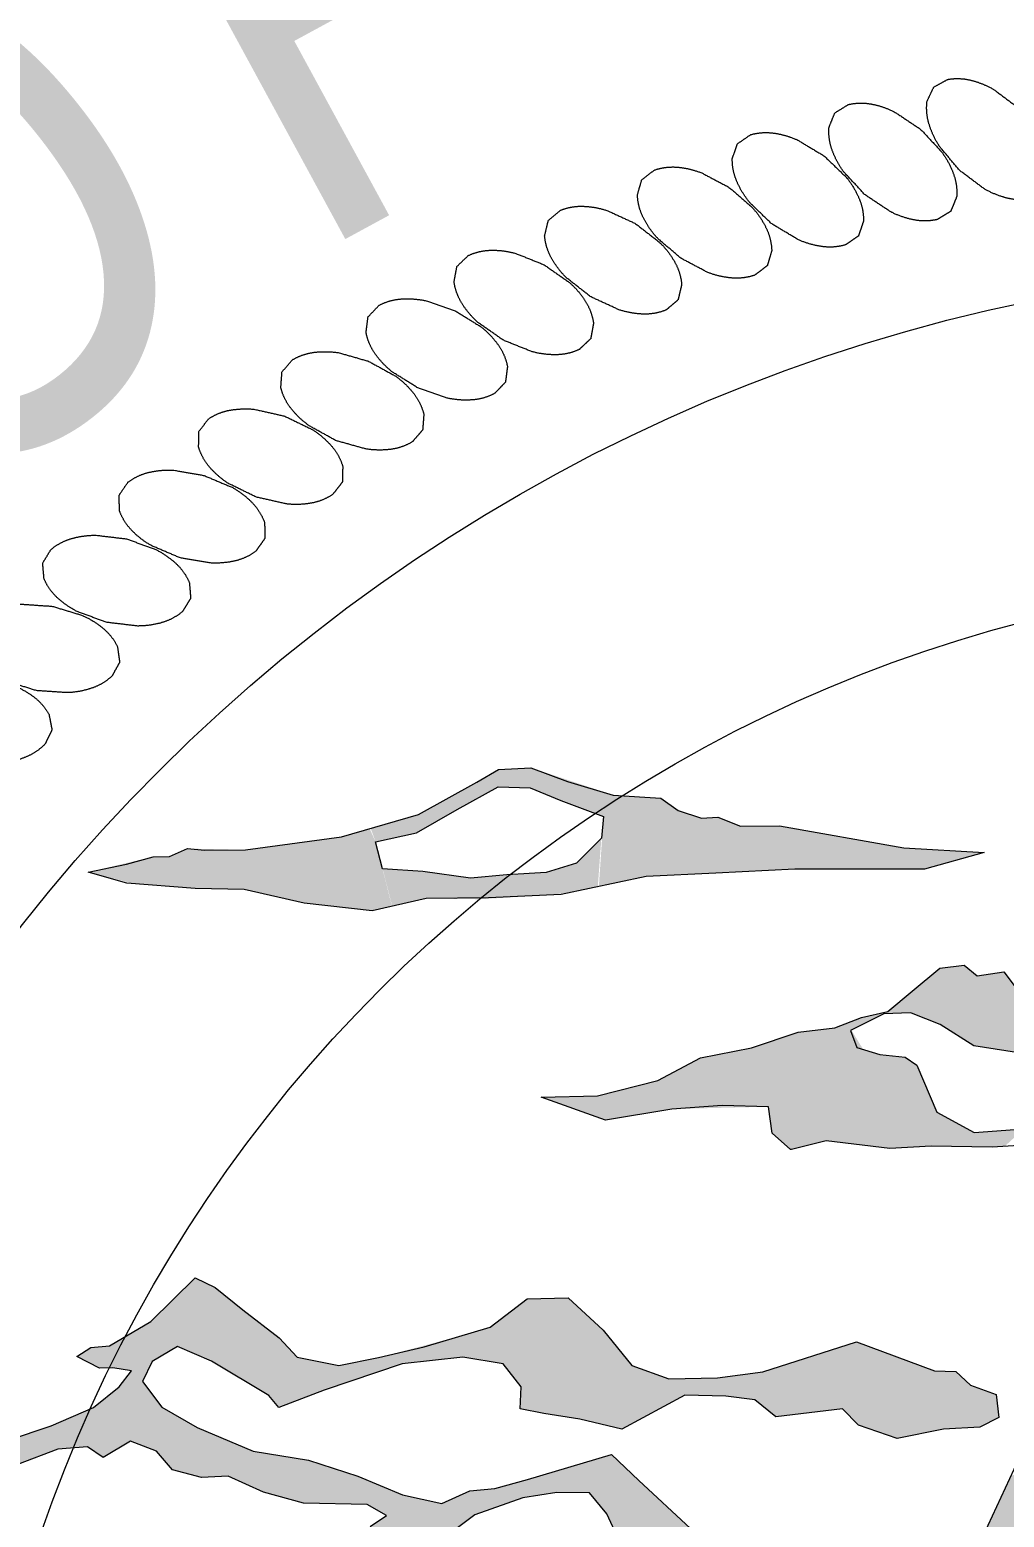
# Model space of a CAD drawing. Header units: feet. Extents: x 715168 to 716636, y 927703 to 928239.
# Drawn here: x 715793.37 to 715798.26, y 927842.78 to 927850.25 of the extents above; entities that cross this region are included whole.
import ezdxf
from ezdxf.enums import TextEntityAlignment as Align

# ---------------------------------------------------------------- set-up
doc = ezdxf.new("R2010")
doc.units = ezdxf.units.FT
doc.header["$MEASUREMENT"] = 0
doc.layers.add('62', color=7, linetype='Continuous', lineweight=0)
doc.styles.add('Style-LOW_RES_FILLED', font='LOW_RES_FILLED.shx')

msp = doc.modelspace()

# ---------------------------------------------------------------- linework, layer by layer
at = {"layer": '62', "color": 7, "linetype": 'Continuous', "lineweight": 0, "flags": 128}
for points in [[(715793.6588, 927846.0234), (715793.8512, 927846.0625), (715793.9845, 927846.1004), (715794.0662, 927846.1025), (715794.1568, 927846.1416), (715794.2427, 927846.1337), (715794.4488, 927846.135), (715794.9294, 927846.2011), (715795.3162, 927846.3123), (715795.6086, 927846.4743), (715795.7177, 927846.5388), (715795.881, 927846.5477), (715796.0651, 927846.4788), (715796.2936, 927846.4102), (715796.5335, 927846.3948), (715796.6193, 927846.3323), (715796.7368, 927846.2941), (715796.8196, 927846.2998), (715796.9324, 927846.2544), (715797.1283, 927846.2565), (715797.752, 927846.145), (715798.1548, 927846.1224), (715797.8566, 927846.0384), (715797.2052, 927846.0375), (715796.8092, 927846.0185), (715796.4585, 927846.0008), (715796.0325, 927845.9113), (715795.6684, 927845.8943), (715795.355, 927845.8914), (715795.0834, 927845.8293), (715794.7427, 927845.8667), (715794.441, 927845.9363), (715794.1965, 927845.9418), (715793.8525, 927845.9684)], [(715795.1014, 927846.1758), (715795.3071, 927846.2203), (715795.5103, 927846.3377), (715795.7172, 927846.4519), (715795.8771, 927846.446), (715796.0313, 927846.3827), (715796.2453, 927846.3024), (715796.2345, 927846.1941), (715796.1095, 927846.0684), (715795.9567, 927846.0214), (715795.7602, 927846.009), (715795.5782, 927845.9935), (715795.3378, 927846.0264), (715795.1367, 927846.0401)]]:
    msp.add_lwpolyline(points, close=True, dxfattribs=at)
for points in [[(715798.5429, 927844.6635), (715798.195, 927844.6415), (715797.8898, 927844.648), (715797.6817, 927844.6356), (715797.3621, 927844.6739), (715797.1882, 927844.631), (715797.1831, 927844.631), (715797.0918, 927844.7118), (715797.0739, 927844.8455), (715796.8408, 927844.8508), (715796.5881, 927844.8338), (715796.2558, 927844.7784), (715795.9329, 927844.8937), (715796.2145, 927844.9005), (715796.5176, 927844.977), (715796.7321, 927845.0915), (715796.9887, 927845.1411), (715797.2226, 927845.2197), (715797.4068, 927845.2415), (715797.5396, 927845.293), (715797.6729, 927845.3235), (715797.794, 927845.4255), (715797.9328, 927845.5417), (715798.0552, 927845.5569), (715798.121, 927845.5029), (715798.2547, 927845.5221), (715798.3213, 927845.4334)], [(715798.3176, 927845.1169), (715798.1034, 927845.1515), (715797.9348, 927845.2577), (715797.7908, 927845.3151), (715797.7857, 927845.3175), (715797.6522, 927845.3118), (715797.4852, 927845.2284), (715797.5159, 927845.1435), (715797.6321, 927845.1077), (715797.7586, 927845.0949), (715797.8182, 927845.0541), (715797.9182, 927844.8172), (715798.1052, 927844.7151), (715798.3542, 927844.7347)], [(715793.2586, 927843.1703), (715793.4738, 927843.2437), (715793.6863, 927843.3345), (715793.815, 927843.4389), (715793.8765, 927843.5188), (715793.7829, 927843.5339), (715793.7163, 927843.5323), (715793.6017, 927843.5914), (715793.6725, 927843.6368), (715793.7667, 927843.6439), (715793.9736, 927843.7667), (715794.1952, 927843.9866), (715794.2955, 927843.9377), (715794.4345, 927843.8261), (715794.6179, 927843.6855), (715794.7082, 927843.5884), (715794.9165, 927843.546), (715795.1163, 927843.5855), (715795.3445, 927843.6396), (715795.6769, 927843.738), (715795.8617, 927843.8812), (715796.0675, 927843.8862), (715796.2427, 927843.7241), (715796.3872, 927843.5467), (715796.5735, 927843.4782), (715796.8167, 927843.4838), (715797.0441, 927843.5143), (715797.5142, 927843.6642), (715797.9069, 927843.5188), (715798.0139, 927843.5153), (715798.0873, 927843.4471), (715798.2151, 927843.3998), (715798.2288, 927843.2845), (715798.1335, 927843.2366), (715797.9509, 927843.2269), (715797.7191, 927843.1795), (715797.5242, 927843.2465), (715797.4451, 927843.3278), (715797.1103, 927843.2874), (715797.0041, 927843.3732), (715796.8595, 927843.3918), (715796.6526, 927843.3968), (715796.3378, 927843.2269), (715796.1259, 927843.2772), (715795.945, 927843.3053), (715795.8267, 927843.3286), (715795.8319, 927843.4393), (715795.7411, 927843.5548), (715795.539, 927843.5871), (715795.2351, 927843.5539), (715794.8436, 927843.4227), (715794.615, 927843.3345), (715794.5654, 927843.3953), (715794.2772, 927843.568), (715794.1069, 927843.6409), (715793.9807, 927843.5659), (715793.9323, 927843.4656), (715794.0286, 927843.3366), (715794.2056, 927843.2342), (715794.4863, 927843.1154), (715794.764, 927843.0699), (715795.0114, 927842.9904), (715795.2371, 927842.8968), (715795.4342, 927842.8531), (715795.5741, 927842.916), (715795.7002, 927842.9276), (715795.8638, 927842.9738), (715796.2848, 927843.0991), (715796.4224, 927842.9685), (715796.6821, 927842.7282)], [(715795.0747, 927842.7378), (715795.1563, 927842.7931), (715795.0584, 927842.8476), (715794.7394, 927842.8548), (715794.5395, 927842.9097), (715794.3617, 927842.9909), (715794.228, 927842.9831), (715794.0818, 927843.0212), (715794.0015, 927843.1162), (715793.8712, 927843.1667), (715793.7341, 927843.0838), (715793.6551, 927843.1375), (715793.5064, 927843.1254), (715793.3035, 927843.0487)], [(715798.1538, 927842.6965), (715798.3496, 927843.1187)], [(715796.3214, 927842.6712), (715796.2624, 927842.8011), (715796.1742, 927842.9068), (715796.0104, 927842.9076), (715795.8401, 927842.8814), (715795.6002, 927842.7965), (715795.4067, 927842.6516)]]:
    msp.add_lwpolyline(points, dxfattribs=at)
at = {"layer": '62', "color": 7, "linetype": 'Continuous', "lineweight": 0}
for major_axis in [(8.6411, 0), (7.0795, 0)]:
    msp.add_ellipse((715800.1279, 927840.4269), major_axis=major_axis, ratio=0.999837, dxfattribs=at)
for points, weights, knots in [([(715798.4575, 927849.4415), (715798.4743, 927849.477), (715798.4912, 927849.5125), (715798.4984, 927849.572), (715798.4808, 927849.629), (715798.4622, 927849.6893), (715798.4274, 927849.742), (715798.3776, 927849.8009), (715798.3278, 927849.8603), (715798.2662, 927849.9065), (715798.2047, 927849.9527), (715798.1499, 927849.9846), (715798.0887, 927849.9999), (715798.0308, 927850.0143), (715797.9721, 927850.0036), (715797.9375, 927849.9845), (715797.9028, 927849.9656), (715797.8859, 927849.93), (715797.869, 927849.8943), (715797.8617, 927849.8356), (715797.8793, 927849.7786), (715797.8979, 927849.7183), (715797.9327, 927849.6656), (715797.9823, 927849.6062), (715798.0319, 927849.5471), (715798.0937, 927849.5009), (715798.1555, 927849.4546), (715798.2102, 927849.4229), (715798.2715, 927849.4077), (715798.3294, 927849.3933), (715798.3881, 927849.404), (715798.4229, 927849.4227), (715798.4575, 927849.4415)], [1, 1, 1, 0.977628081742, 1, 0.989922467594, 1, 1, 1, 1, 1, 0.989922467594, 1, 0.977628081742, 1, 1, 1, 1, 1, 0.977628081742, 1, 0.989922467594, 1, 1, 1, 1, 1, 0.989922467594, 1, 0.977628081742, 1, 1, 1], [0, 0, 0, 0.076923, 0.076923, 0.153846, 0.153846, 0.230769, 0.230769, 0.269231, 0.269231, 0.307692, 0.307692, 0.384615, 0.384615, 0.461538, 0.461538, 0.5, 0.5, 0.538462, 0.538462, 0.615385, 0.615385, 0.692308, 0.692308, 0.730769, 0.730769, 0.769231, 0.769231, 0.846154, 0.846154, 0.923077, 0.923077, 1, 1, 1]), ([(715797.9877, 927849.3414), (715798.0026, 927849.3779), (715798.0176, 927849.4143), (715798.0219, 927849.4742), (715798.0014, 927849.5302), (715797.9796, 927849.5894), (715797.9422, 927849.6402), (715797.8894, 927849.6967), (715797.8366, 927849.7534), (715797.7726, 927849.7962), (715797.7087, 927849.839), (715797.6524, 927849.868), (715797.5904, 927849.88), (715797.5318, 927849.8914), (715797.4738, 927849.8776), (715797.44, 927849.8566), (715797.4063, 927849.836), (715797.3916, 927849.7997), (715797.3769, 927849.7633), (715797.3723, 927849.7041), (715797.3929, 927849.6481), (715797.4146, 927849.5888), (715797.4521, 927849.5381), (715797.5049, 927849.4813), (715797.5576, 927849.4247), (715797.6217, 927849.382), (715797.6858, 927849.3393), (715797.7419, 927849.3103), (715797.8039, 927849.2983), (715797.8625, 927849.2869), (715797.9205, 927849.3006), (715797.9541, 927849.321), (715797.9877, 927849.3414)], [1, 1, 1, 0.977628081742, 1, 0.989922467594, 1, 1, 1, 1, 1, 0.989922467594, 1, 0.977628081742, 1, 1, 1, 1, 1, 0.977628081742, 1, 0.989922467594, 1, 1, 1, 1, 1, 0.989922467594, 1, 0.977628081742, 1, 1, 1], [0, 0, 0, 0.076923, 0.076923, 0.153846, 0.153846, 0.230769, 0.230769, 0.269231, 0.269231, 0.307692, 0.307692, 0.384615, 0.384615, 0.461538, 0.461538, 0.5, 0.5, 0.538462, 0.538462, 0.615385, 0.615385, 0.692308, 0.692308, 0.730769, 0.730769, 0.769231, 0.769231, 0.846154, 0.846154, 0.923077, 0.923077, 1, 1, 1]), ([(715797.5242, 927849.2173), (715797.5242, 927849.2173), (715797.537, 927849.2546), (715797.5499, 927849.2918), (715797.5513, 927849.3516), (715797.5278, 927849.4064), (715797.503, 927849.4645), (715797.4629, 927849.5132), (715797.4072, 927849.5667), (715797.3514, 927849.6204), (715797.2852, 927849.66), (715797.219, 927849.6995), (715797.1616, 927849.7256), (715797.099, 927849.7343), (715797.04, 927849.7426), (715796.9827, 927849.7258), (715796.9502, 927849.7033), (715796.9177, 927849.6809), (715796.9046, 927849.6438), (715796.8916, 927849.6067), (715796.8905, 927849.5472), (715796.914, 927849.4923), (715796.9388, 927849.4343), (715796.9789, 927849.3856), (715797.0342, 927849.3318), (715797.0898, 927849.2783), (715797.1562, 927849.2387), (715797.2226, 927849.199), (715797.2802, 927849.1732), (715797.3427, 927849.1645), (715797.4018, 927849.1562), (715797.4591, 927849.173), (715797.4917, 927849.195), (715797.5242, 927849.2173)], [1, 1, 1, 1, 0.977628081742, 1, 0.989922467594, 1, 1, 1, 1, 1, 0.989922467594, 1, 0.977628081742, 1, 1, 1, 1, 1, 0.977628081742, 1, 0.989922467594, 1, 1, 1, 1, 1, 0.989922467594, 1, 0.977628081742, 1, 1, 1], [0, 0, 0, 0, 0.076923, 0.076923, 0.153846, 0.153846, 0.230769, 0.230769, 0.269231, 0.269231, 0.307692, 0.307692, 0.384615, 0.384615, 0.461538, 0.461538, 0.5, 0.5, 0.538462, 0.538462, 0.615385, 0.615385, 0.692308, 0.692308, 0.730769, 0.730769, 0.769231, 0.769231, 0.846154, 0.846154, 0.923077, 0.923077, 1, 1, 1]), ([(715797.0674, 927849.0691), (715797.0674, 927849.0691), (715797.0784, 927849.1068), (715797.0894, 927849.1444), (715797.0876, 927849.2045), (715797.0613, 927849.2581), (715797.0335, 927849.3147), (715796.9909, 927849.3613), (715796.9327, 927849.4118), (715796.8743, 927849.4626), (715796.8059, 927849.4986), (715796.7375, 927849.5346), (715796.6789, 927849.5576), (715796.616, 927849.5631), (715796.5566, 927849.5682), (715796.5003, 927849.5485), (715796.4691, 927849.5245), (715796.4376, 927849.5005), (715796.4265, 927849.4626), (715796.4155, 927849.4247), (715796.4175, 927849.3653), (715796.4438, 927849.3117), (715796.4717, 927849.2551), (715796.5143, 927849.2085), (715796.5726, 927849.1577), (715796.631, 927849.1071), (715796.6992, 927849.0711), (715796.7675, 927849.035), (715796.8263, 927849.0122), (715796.8892, 927849.0068), (715796.9486, 927849.0016), (715797.0049, 927849.0213), (715797.0364, 927849.0452), (715797.0674, 927849.0691)], [1, 1, 1, 1, 0.977628081742, 1, 0.989922467594, 1, 1, 1, 1, 1, 0.989922467594, 1, 0.977628081742, 1, 1, 1, 1, 1, 0.977628081742, 1, 0.989922467594, 1, 1, 1, 1, 1, 0.989922467594, 1, 0.977628081742, 1, 1, 1], [0, 0, 0, 0, 0.076923, 0.076923, 0.153846, 0.153846, 0.230769, 0.230769, 0.269231, 0.269231, 0.307692, 0.307692, 0.384615, 0.384615, 0.461538, 0.461538, 0.5, 0.5, 0.538462, 0.538462, 0.615385, 0.615385, 0.692308, 0.692308, 0.730769, 0.730769, 0.769231, 0.769231, 0.846154, 0.846154, 0.923077, 0.923077, 1, 1, 1]), ([(715796.6193, 927848.8971), (715796.6284, 927848.9354), (715796.6375, 927848.9737), (715796.6323, 927849.0334), (715796.6033, 927849.0855), (715796.5725, 927849.1406), (715796.5275, 927849.1849), (715796.4667, 927849.2322), (715796.4057, 927849.2798), (715796.3356, 927849.3123), (715796.2656, 927849.3447), (715796.2057, 927849.3646), (715796.1426, 927849.3668), (715796.083, 927849.3688), (715796.0278, 927849.3462), (715795.9979, 927849.3204), (715795.9679, 927849.2948), (715795.9588, 927849.2565), (715795.9497, 927849.2182), (715795.9548, 927849.1589), (715795.9838, 927849.1068), (715796.0146, 927849.0517), (715796.0595, 927849.0074), (715796.1205, 927848.9597), (715796.1813, 927848.9122), (715796.2513, 927848.8799), (715796.3214, 927848.8476), (715796.3814, 927848.8277), (715796.4445, 927848.8255), (715796.5041, 927848.8235), (715796.5593, 927848.8461), (715796.5895, 927848.8715), (715796.6193, 927848.8971)], [1, 1, 1, 0.977628081742, 1, 0.989922467594, 1, 1, 1, 1, 1, 0.989922467594, 1, 0.977628081742, 1, 1, 1, 1, 1, 0.977628081742, 1, 0.989922467594, 1, 1, 1, 1, 1, 0.989922467594, 1, 0.977628081742, 1, 1, 1], [0, 0, 0, 0.076923, 0.076923, 0.153846, 0.153846, 0.230769, 0.230769, 0.269231, 0.269231, 0.307692, 0.307692, 0.384615, 0.384615, 0.461538, 0.461538, 0.5, 0.5, 0.538462, 0.538462, 0.615385, 0.615385, 0.692308, 0.692308, 0.730769, 0.730769, 0.769231, 0.769231, 0.846154, 0.846154, 0.923077, 0.923077, 1, 1, 1]), ([(715796.1808, 927848.7019), (715796.1808, 927848.7019), (715796.1879, 927848.7407), (715796.195, 927848.7794), (715796.1866, 927848.8387), (715796.1549, 927848.8892), (715796.1213, 927848.9426), (715796.074, 927848.9845), (715796.0106, 927849.0286), (715795.9471, 927849.0729), (715795.8757, 927849.1017), (715795.8043, 927849.1304), (715795.7432, 927849.1471), (715795.6801, 927849.146), (715795.6204, 927849.1449), (715795.5665, 927849.1194), (715795.538, 927849.092), (715795.5095, 927849.0649), (715795.5024, 927849.0263), (715795.4954, 927848.9876), (715795.5034, 927848.9285), (715795.5352, 927848.878), (715795.5687, 927848.8246), (715795.616, 927848.7827), (715795.6793, 927848.7384), (715795.7426, 927848.6941), (715795.8142, 927848.6655), (715795.8859, 927848.6369), (715795.9468, 927848.6201), (715796.0099, 927848.6213), (715796.0696, 927848.6224), (715796.1235, 927848.6479), (715796.1523, 927848.6748), (715796.1808, 927848.7019)], [1, 1, 1, 1, 0.977628081742, 1, 0.989922467594, 1, 1, 1, 1, 1, 0.989922467594, 1, 0.977628081742, 1, 1, 1, 1, 1, 0.977628081742, 1, 0.989922467594, 1, 1, 1, 1, 1, 0.989922467594, 1, 0.977628081742, 1, 1, 1], [0, 0, 0, 0, 0.076923, 0.076923, 0.153846, 0.153846, 0.230769, 0.230769, 0.269231, 0.269231, 0.307692, 0.307692, 0.384615, 0.384615, 0.461538, 0.461538, 0.5, 0.5, 0.538462, 0.538462, 0.615385, 0.615385, 0.692308, 0.692308, 0.730769, 0.730769, 0.769231, 0.769231, 0.846154, 0.846154, 0.923077, 0.923077, 1, 1, 1]), ([(715795.7531, 927848.4837), (715795.7531, 927848.4837), (715795.7581, 927848.5229), (715795.7631, 927848.562), (715795.7517, 927848.6209), (715795.7174, 927848.6697), (715795.681, 927848.7213), (715795.6317, 927848.7607), (715795.5661, 927848.8015), (715795.5003, 927848.8425), (715795.4274, 927848.8674), (715795.3545, 927848.8923), (715795.2928, 927848.9057), (715795.2298, 927848.9013), (715795.1703, 927848.8971), (715795.1178, 927848.8688), (715795.0907, 927848.8399), (715795.0634, 927848.8115), (715795.0584, 927848.7723), (715795.0535, 927848.7331), (715795.0647, 927848.6749), (715795.0991, 927848.6261), (715795.1354, 927848.5745), (715795.1848, 927848.5352), (715795.2502, 927848.4942), (715795.3158, 927848.4533), (715795.3889, 927848.4284), (715795.462, 927848.4034), (715795.5237, 927848.3901), (715795.5866, 927848.3946), (715795.6462, 927848.3988), (715795.6987, 927848.4271), (715795.7261, 927848.4555), (715795.7531, 927848.4837)], [1, 1, 1, 1, 0.977628081742, 1, 0.989922467594, 1, 1, 1, 1, 1, 0.989922467594, 1, 0.977628081742, 1, 1, 1, 1, 1, 0.977628081742, 1, 0.989922467594, 1, 1, 1, 1, 1, 0.989922467594, 1, 0.977628081742, 1, 1, 1], [0, 0, 0, 0, 0.076923, 0.076923, 0.153846, 0.153846, 0.230769, 0.230769, 0.269231, 0.269231, 0.307692, 0.307692, 0.384615, 0.384615, 0.461538, 0.461538, 0.5, 0.5, 0.538462, 0.538462, 0.615385, 0.615385, 0.692308, 0.692308, 0.730769, 0.730769, 0.769231, 0.769231, 0.846154, 0.846154, 0.923077, 0.923077, 1, 1, 1]), ([(715795.3375, 927848.2438), (715795.3404, 927848.2832), (715795.3434, 927848.3226), (715795.3288, 927848.3807), (715795.2919, 927848.4276), (715795.2529, 927848.4773), (715795.2016, 927848.514), (715795.134, 927848.5512), (715795.0663, 927848.5886), (715794.992, 927848.6099), (715794.9177, 927848.6311), (715794.8556, 927848.6411), (715794.7929, 927848.6334), (715794.7337, 927848.626), (715794.6827, 927848.595), (715794.6572, 927848.565), (715794.6316, 927848.535), (715794.6287, 927848.4956), (715794.6258, 927848.4562), (715794.6399, 927848.3987), (715794.6768, 927848.3517), (715794.7158, 927848.3021), (715794.7671, 927848.2654), (715794.8349, 927848.2276), (715794.9024, 927848.1901), (715794.9766, 927848.1693), (715795.0509, 927848.1485), (715795.1132, 927848.1383), (715795.1758, 927848.146), (715795.235, 927848.1533), (715795.286, 927848.1843), (715795.3118, 927848.2141), (715795.3375, 927848.2438)], [1, 1, 1, 0.977628081742, 1, 0.989922467594, 1, 1, 1, 1, 1, 0.989922467594, 1, 0.977628081742, 1, 1, 1, 1, 1, 0.977628081742, 1, 0.989922467594, 1, 1, 1, 1, 1, 0.989922467594, 1, 0.977628081742, 1, 1, 1], [0, 0, 0, 0.076923, 0.076923, 0.153846, 0.153846, 0.230769, 0.230769, 0.269231, 0.269231, 0.307692, 0.307692, 0.384615, 0.384615, 0.461538, 0.461538, 0.5, 0.5, 0.538462, 0.538462, 0.615385, 0.615385, 0.692308, 0.692308, 0.730769, 0.730769, 0.769231, 0.769231, 0.846154, 0.846154, 0.923077, 0.923077, 1, 1, 1]), ([(715794.9348, 927847.9825), (715794.9356, 927848.022), (715794.9364, 927848.0615), (715794.919, 927848.1187), (715794.8798, 927848.1636), (715794.8382, 927848.2111), (715794.785, 927848.2451), (715794.7155, 927848.2787), (715794.6458, 927848.3127), (715794.5706, 927848.3299), (715794.4954, 927848.3471), (715794.4328, 927848.3539), (715794.3707, 927848.3429), (715794.3119, 927848.3325), (715794.2626, 927848.2989), (715794.2387, 927848.2677), (715794.2149, 927848.2364), (715794.214, 927848.1968), (715794.2131, 927848.1572), (715794.2302, 927848.1006), (715794.2694, 927848.0556), (715794.311, 927848.0081), (715794.3642, 927847.9741), (715794.4336, 927847.9402), (715794.5029, 927847.9063), (715794.5782, 927847.8892), (715794.6536, 927847.8721), (715794.7164, 927847.8653), (715794.7785, 927847.8763), (715794.8373, 927847.8867), (715794.8866, 927847.9203), (715794.9108, 927847.9514), (715794.9348, 927847.9825)], [1, 1, 1, 0.977628081742, 1, 0.989922467594, 1, 1, 1, 1, 1, 0.989922467594, 1, 0.977628081742, 1, 1, 1, 1, 1, 0.977628081742, 1, 0.989922467594, 1, 1, 1, 1, 1, 0.989922467594, 1, 0.977628081742, 1, 1, 1], [0, 0, 0, 0.076923, 0.076923, 0.153846, 0.153846, 0.230769, 0.230769, 0.269231, 0.269231, 0.307692, 0.307692, 0.384615, 0.384615, 0.461538, 0.461538, 0.5, 0.5, 0.538462, 0.538462, 0.615385, 0.615385, 0.692308, 0.692308, 0.730769, 0.730769, 0.769231, 0.769231, 0.846154, 0.846154, 0.923077, 0.923077, 1, 1, 1]), ([(715794.5463, 927847.7005), (715794.5452, 927847.7399), (715794.5442, 927847.7792), (715794.5235, 927847.8356), (715794.482, 927847.8784), (715794.438, 927847.9237), (715794.3831, 927847.9548), (715794.312, 927847.9847), (715794.2406, 927848.0149), (715794.1646, 927848.0282), (715794.0886, 927848.0415), (715794.0257, 927848.0451), (715793.9642, 927848.0308), (715793.9061, 927848.0174), (715793.8586, 927847.9812), (715793.8363, 927847.9487), (715793.8141, 927847.9162), (715793.8151, 927847.8766), (715793.8162, 927847.837), (715793.8366, 927847.7814), (715793.8781, 927847.7386), (715793.9221, 927847.6933), (715793.977, 927847.6622), (715794.0482, 927847.6319), (715794.1195, 927847.6019), (715794.1955, 927847.5888), (715794.2715, 927847.5757), (715794.3344, 927847.5719), (715794.3959, 927847.5862), (715794.4541, 927847.5996), (715794.5015, 927847.6358), (715794.524, 927847.6683), (715794.5463, 927847.7005)], [1, 1, 1, 0.977628081742, 1, 0.989922467594, 1, 1, 1, 1, 1, 0.989922467594, 1, 0.977628081742, 1, 1, 1, 1, 1, 0.977628081742, 1, 0.989922467594, 1, 1, 1, 1, 1, 0.989922467594, 1, 0.977628081742, 1, 1, 1], [0, 0, 0, 0.076923, 0.076923, 0.153846, 0.153846, 0.230769, 0.230769, 0.269231, 0.269231, 0.307692, 0.307692, 0.384615, 0.384615, 0.461538, 0.461538, 0.5, 0.5, 0.538462, 0.538462, 0.615385, 0.615385, 0.692308, 0.692308, 0.730769, 0.730769, 0.769231, 0.769231, 0.846154, 0.846154, 0.923077, 0.923077, 1, 1, 1]), ([(715794.1732, 927847.3983), (715794.17, 927847.4376), (715794.1669, 927847.4768), (715794.1434, 927847.5322), (715794.0997, 927847.5727), (715794.0534, 927847.6157), (715793.9969, 927847.6439), (715793.9242, 927847.6701), (715793.8515, 927847.6968), (715793.7749, 927847.7059), (715793.6984, 927847.715), (715793.6353, 927847.7153), (715793.5746, 927847.6979), (715793.5173, 927847.6814), (715793.4718, 927847.6428), (715793.4512, 927847.6089), (715793.4307, 927847.5752), (715793.4339, 927847.5361), (715793.4372, 927847.497), (715793.4602, 927847.4421), (715793.504, 927847.4016), (715793.5503, 927847.3586), (715793.6067, 927847.3304), (715793.6794, 927847.3039), (715793.7521, 927847.2775), (715793.8287, 927847.2684), (715793.9054, 927847.2592), (715793.9684, 927847.259), (715794.029, 927847.2764), (715794.0864, 927847.2929), (715794.1319, 927847.3315), (715794.1525, 927847.365), (715794.1732, 927847.3983)], [1, 1, 1, 0.977628081742, 1, 0.989922467594, 1, 1, 1, 1, 1, 0.989922467594, 1, 0.977628081742, 1, 1, 1, 1, 1, 0.977628081742, 1, 0.989922467594, 1, 1, 1, 1, 1, 0.989922467594, 1, 0.977628081742, 1, 1, 1], [0, 0, 0, 0.076923, 0.076923, 0.153846, 0.153846, 0.230769, 0.230769, 0.269231, 0.269231, 0.307692, 0.307692, 0.384615, 0.384615, 0.461538, 0.461538, 0.5, 0.5, 0.538462, 0.538462, 0.615385, 0.615385, 0.692308, 0.692308, 0.730769, 0.730769, 0.769231, 0.769231, 0.846154, 0.846154, 0.923077, 0.923077, 1, 1, 1]), ([(715793.8167, 927847.0773), (715793.8113, 927847.1164), (715793.8059, 927847.1555), (715793.7797, 927847.2093), (715793.7339, 927847.2475), (715793.6854, 927847.2879), (715793.6276, 927847.3132), (715793.5536, 927847.3356), (715793.4797, 927847.3582), (715793.4026, 927847.3635), (715793.3256, 927847.3687), (715793.2627, 927847.3656), (715793.203, 927847.345), (715793.1466, 927847.3255), (715793.1032, 927847.2846), (715793.0845, 927847.2498), (715793.0658, 927847.215), (715793.0709, 927847.1761), (715793.0761, 927847.1371), (715793.1022, 927847.0836), (715793.148, 927847.0454), (715793.1964, 927847.005), (715793.2543, 927846.9797), (715793.3284, 927846.9568), (715793.4023, 927846.9343), (715793.4793, 927846.9294), (715793.5564, 927846.9244), (715793.6192, 927846.9273), (715793.6789, 927846.9479), (715793.7353, 927846.9674), (715793.7787, 927847.0083), (715793.7977, 927847.0427), (715793.8167, 927847.0773)], [1, 1, 1, 0.977628081742, 1, 0.989922467594, 1, 1, 1, 1, 1, 0.989922467594, 1, 0.977628081742, 1, 1, 1, 1, 1, 0.977628081742, 1, 0.989922467594, 1, 1, 1, 1, 1, 0.989922467594, 1, 0.977628081742, 1, 1, 1], [0, 0, 0, 0.076923, 0.076923, 0.153846, 0.153846, 0.230769, 0.230769, 0.269231, 0.269231, 0.307692, 0.307692, 0.384615, 0.384615, 0.461538, 0.461538, 0.5, 0.5, 0.538462, 0.538462, 0.615385, 0.615385, 0.692308, 0.692308, 0.730769, 0.730769, 0.769231, 0.769231, 0.846154, 0.846154, 0.923077, 0.923077, 1, 1, 1]), ([(715793.4772, 927846.7378), (715793.4697, 927846.7766), (715793.4623, 927846.8153), (715793.4334, 927846.8678), (715793.3856, 927846.9036), (715793.3351, 927846.9414), (715793.276, 927846.9636), (715793.201, 927846.9821), (715793.1259, 927847.0006), (715793.0487, 927847.0019), (715792.9716, 927847.0031), (715792.9089, 927846.9968), (715792.8504, 927846.9731), (715792.7951, 927846.9508), (715792.7539, 927846.9076), (715792.737, 927846.8718), (715792.7202, 927846.8361), (715792.7274, 927846.7974), (715792.7347, 927846.7586), (715792.7633, 927846.7069), (715792.8111, 927846.6711), (715792.8616, 927846.6332), (715792.9207, 927846.6111), (715792.9958, 927846.5922), (715793.0708, 927846.5735), (715793.1478, 927846.5724), (715793.2248, 927846.5713), (715793.2878, 927846.5778), (715793.3464, 927846.6015), (715793.4017, 927846.6239), (715793.4429, 927846.667), (715793.4601, 927846.7025), (715793.4772, 927846.7378)], [1, 1, 1, 0.977628081742, 1, 0.989922467594, 1, 1, 1, 1, 1, 0.989922467594, 1, 0.977628081742, 1, 1, 1, 1, 1, 0.977628081742, 1, 0.989922467594, 1, 1, 1, 1, 1, 0.989922467594, 1, 0.977628081742, 1, 1, 1], [0, 0, 0, 0.076923, 0.076923, 0.153846, 0.153846, 0.230769, 0.230769, 0.269231, 0.269231, 0.307692, 0.307692, 0.384615, 0.384615, 0.461538, 0.461538, 0.5, 0.5, 0.538462, 0.538462, 0.615385, 0.615385, 0.692308, 0.692308, 0.730769, 0.730769, 0.769231, 0.769231, 0.846154, 0.846154, 0.923077, 0.923077, 1, 1, 1])]:
    msp.add_rational_spline(points, weights, degree=2, knots=knots, dxfattribs=at)
at = {"layer": '62', "color": 7, "linetype": 'Continuous', "lineweight": 0, "extrusion": (0, 0, -1)}
for points in [[(-715795.3162, 927846.3123), (-715795.3071, 927846.2203), (-715795.7177, 927846.5388), (-715795.7172, 927846.4519)], [(-715795.7177, 927846.5388), (-715795.7172, 927846.4519), (-715795.881, 927846.5477), (-715795.8771, 927846.446)], [(-715795.881, 927846.5477), (-715795.8771, 927846.446), (-715796.2936, 927846.4102), (-715796.2453, 927846.3024)], [(-715796.2936, 927846.4102), (-715796.2453, 927846.3024), (-715796.5335, 927846.3948), (-715796.2219, 927845.9514)], [(-715796.5335, 927846.3948), (-715796.2219, 927845.9514), (-715796.6193, 927846.3323), (-715796.4585, 927846.0008)], [(-715795.0765, 927846.2432), (-715795.1014, 927846.1758), (-715795.3162, 927846.3123), (-715795.3071, 927846.2203)], [(-715796.6193, 927846.3323), (-715796.4585, 927846.0008), (-715796.7368, 927846.2941), (-715796.6909, 927846.0126)], [(-715796.7368, 927846.2941), (-715796.6909, 927846.0126), (-715796.8196, 927846.2998), (-715796.8135, 927846.0185)], [(-715796.8196, 927846.2998), (-715796.8135, 927846.0185), (-715796.9324, 927846.2544), (-715796.984, 927846.0267)], [(-715795.071, 927846.2421), (-715795.0834, 927845.8293), (-715795.1014, 927846.1758), (-715795.1834, 927845.8523)], [(-715796.9324, 927846.2544), (-715796.984, 927846.0267), (-715797.1283, 927846.2565), (-715797.1952, 927846.0371)], [(-715797.1283, 927846.2565), (-715797.1952, 927846.0371), (-715797.752, 927846.145), (-715797.8566, 927846.0384)], [(-715794.4488, 927846.135), (-715794.441, 927845.9363), (-715794.9314, 927846.202), (-715794.7528, 927845.8661)], [(-715796.1095, 927846.0684), (-715796.0703, 927845.9193), (-715796.2345, 927846.1941), (-715796.2165, 927845.95)], [(-715793.6588, 927846.0234), (-715793.9828, 927846.1), (-715793.8849, 927845.9659)], [(-715794.1568, 927846.1416), (-715794.1305, 927845.9438), (-715794.4488, 927846.135), (-715794.441, 927845.9363)], [(-715797.752, 927846.145), (-715797.8566, 927846.0384), (-715798.1548, 927846.1224)], [(-715795.1367, 927846.0401), (-715795.1846, 927845.8526), (-715795.3788, 927846.021), (-715795.355, 927845.8914)], [(-715795.5782, 927845.9935), (-715795.6232, 927845.8872), (-715795.9567, 927846.0214), (-715795.9467, 927845.9072)], [(-715795.9567, 927846.0214), (-715795.9467, 927845.9072), (-715796.1095, 927846.0684), (-715796.0703, 927845.9193)], [(-715797.6522, 927845.3118), (-715797.7857, 927845.3175), (-715797.9328, 927845.5417), (-715798.0552, 927845.5569)], [(-715797.7857, 927845.3175), (-715798.0552, 927845.5569), (-715797.9348, 927845.2577), (-715798.121, 927845.5029)], [(-715797.5396, 927845.293), (-715797.6729, 927845.3235), (-715797.6522, 927845.3118)], [(-715797.6522, 927845.3118), (-715797.4852, 927845.2284), (-715797.5396, 927845.293), (-715797.4646, 927845.2639)], [(-715797.5159, 927845.1435), (-715797.6321, 927845.1077), (-715797.8415, 927844.6452)], [(-715797.6321, 927845.1077), (-715797.8415, 927844.6452), (-715797.7586, 927845.0949), (-715797.9343, 927844.6469)], [(-715797.0739, 927844.8455), (-715797.3621, 927844.6739), (-715797.0918, 927844.7118), (-715797.1831, 927844.631)], [(-715797.9182, 927844.8172), (-715798.0022, 927844.6455), (-715798.1052, 927844.7151), (-715798.1201, 927844.643)], [(-715798.1052, 927844.7151), (-715798.1201, 927844.643), (-715798.3542, 927844.7347), (-715798.2579, 927844.6455)], [(-715794.1952, 927843.9866), (-715794.2772, 927843.568), (-715794.2955, 927843.9377), (-715794.3455, 927843.5273)], [(-715794.2955, 927843.9377), (-715794.3455, 927843.5273), (-715794.6179, 927843.6855), (-715794.5654, 927843.3953)], [(-715793.7163, 927843.5323), (-715793.9736, 927843.7667), (-715793.67, 927843.5563), (-715793.7667, 927843.6439)], [(-715794.6179, 927843.6855), (-715794.5654, 927843.3953), (-715794.7082, 927843.5884), (-715794.615, 927843.3345)], [(-715793.67, 927843.5563), (-715793.7667, 927843.6439), (-715793.6017, 927843.5914), (-715793.6725, 927843.6368)], [(-715793.8765, 927843.5188), (-715793.9807, 927843.5659), (-715793.7829, 927843.5339), (-715794.1069, 927843.6409)], [(-715797.2589, 927843.5831), (-715797.1103, 927843.2874), (-715797.5142, 927843.6642), (-715797.4451, 927843.3278)], [(-715797.5142, 927843.6642), (-715797.4451, 927843.3278), (-715797.7145, 927843.5902), (-715797.5242, 927843.2465)], [(-715793.815, 927843.4389), (-715793.9323, 927843.4656), (-715793.8765, 927843.5188), (-715793.9807, 927843.5659)], [(-715796.3872, 927843.5467), (-715796.3378, 927843.2269), (-715796.5735, 927843.4782), (-715796.6526, 927843.3968)], [(-715796.8167, 927843.4838), (-715796.8595, 927843.3918), (-715797.0441, 927843.5143), (-715797.0041, 927843.3732)], [(-715797.9069, 927843.5188), (-715797.7191, 927843.1795), (-715798.0139, 927843.5153), (-715797.9509, 927843.2269)], [(-715798.0139, 927843.5153), (-715797.9509, 927843.2269), (-715798.0873, 927843.4471), (-715798.1335, 927843.2366)], [(-715798.0873, 927843.4471), (-715798.1335, 927843.2366), (-715798.2151, 927843.3998), (-715798.2288, 927843.2845)], [(-715793.6863, 927843.3345), (-715793.6551, 927843.1375), (-715793.5034, 927843.2565), (-715793.5064, 927843.1254)], [(-715794.1614, 927843.2596), (-715794.0818, 927843.0212), (-715794.0286, 927843.3366), (-715794.0015, 927843.1162)], [(-715794.3672, 927843.1657), (-715794.3617, 927842.9909), (-715794.2518, 927843.2145), (-715794.228, 927842.9831)], [(-715794.764, 927843.0699), (-715794.7394, 927842.8548), (-715794.4863, 927843.1154), (-715794.5395, 927842.9097)], [(-715796.4812, 927842.9138), (-715796.401, 927842.7052), (-715796.2848, 927843.0991), (-715796.3214, 927842.6712)], [(-715798.2455, 927842.8939), (-715798.8539, 927843.0438), (-715798.103, 927842.5825), (-715798.6453, 927842.5326)], [(-715795.121, 927842.9451), (-715795.1563, 927842.7931), (-715795.0114, 927842.9904), (-715795.0584, 927842.8476)], [(-715795.4342, 927842.8531), (-715795.4067, 927842.6516), (-715795.2371, 927842.8968), (-715795.3378, 927842.7278)], [(-715795.5741, 927842.916), (-715795.6002, 927842.7965), (-715795.4342, 927842.8531), (-715795.4067, 927842.6516)], [(-715795.7002, 927842.9276), (-715795.8401, 927842.8814), (-715795.5741, 927842.916), (-715795.6002, 927842.7965)], [(-715796.6821, 927842.7282), (-715796.5777, 927842.5296), (-715796.4812, 927842.9138), (-715796.401, 927842.7052)], [(-715795.1563, 927842.7931), (-715795.3378, 927842.7278), (-715795.0747, 927842.7378), (-715795.1206, 927842.6395)]]:
    msp.add_solid(points, dxfattribs=at)
at = {"layer": '62', "color": 7, "linetype": 'Continuous', "lineweight": 0}
for points in [[(715794.9314, 927846.202), (715794.7528, 927845.8661), (715795.071, 927846.2421), (715795.0834, 927845.8293)], [(715793.9702, 927846.0967), (715793.884, 927845.9659), (715794.0662, 927846.1025), (715794.1365, 927845.9464)], [(715794.0662, 927846.1025), (715794.1365, 927845.9464), (715794.1568, 927846.1416)], [(715795.3788, 927846.021), (715795.355, 927845.8914), (715795.5782, 927845.9935), (715795.6232, 927845.8872)], [(715797.9348, 927845.2577), (715798.121, 927845.5029), (715798.1034, 927845.1515), (715798.2547, 927845.5221)], [(715798.1034, 927845.1515), (715798.2547, 927845.5221), (715798.3176, 927845.1169), (715798.4092, 927845.3327)], [(715797.4068, 927845.2415), (715797.7753, 927844.641), (715797.4679, 927845.2651), (715797.8453, 927844.6452)], [(715796.9887, 927845.1411), (715797.3621, 927844.6739), (715797.2226, 927845.2197), (715797.6817, 927844.6356)], [(715797.2226, 927845.2197), (715797.6817, 927844.6356), (715797.4068, 927845.2415), (715797.7753, 927844.641)], [(715796.7321, 927845.0915), (715797.0739, 927844.8455), (715796.9887, 927845.1411), (715797.3621, 927844.6739)], [(715796.5176, 927844.977), (715796.5881, 927844.8338), (715796.7321, 927845.0915), (715797.0739, 927844.8455)], [(715797.7586, 927845.0949), (715797.9343, 927844.6469), (715797.8182, 927845.0541), (715797.9798, 927844.646)], [(715797.8182, 927845.0541), (715797.9798, 927844.646), (715797.9182, 927844.8172), (715798.0022, 927844.6455)], [(715796.2145, 927844.9005), (715796.2558, 927844.7784), (715796.5176, 927844.977), (715796.5881, 927844.8338)], [(715795.9329, 927844.8937), (715796.2145, 927844.9005), (715796.2558, 927844.7784)], [(715793.9736, 927843.7667), (715794.1069, 927843.6409), (715794.1952, 927843.9866), (715794.2772, 927843.568)], [(715795.6769, 927843.738), (715795.7411, 927843.5548), (715795.8617, 927843.8812), (715795.8319, 927843.4393)], [(715795.8617, 927843.8812), (715795.8319, 927843.4393), (715796.0675, 927843.8862), (715795.8267, 927843.3286)], [(715796.0675, 927843.8862), (715795.8267, 927843.3286), (715796.2427, 927843.7241), (715796.1259, 927843.2772)], [(715793.7829, 927843.5339), (715794.1069, 927843.6409), (715793.7163, 927843.5323), (715793.9736, 927843.7667)], [(715795.1163, 927843.5855), (715795.2351, 927843.5539), (715795.5352, 927843.6962), (715795.539, 927843.5871)], [(715795.5352, 927843.6962), (715795.539, 927843.5871), (715795.6769, 927843.738), (715795.7411, 927843.5548)], [(715796.2427, 927843.7241), (715796.1259, 927843.2772), (715796.3872, 927843.5467), (715796.3378, 927843.2269)], [(715794.7082, 927843.5884), (715794.615, 927843.3345), (715794.9165, 927843.546), (715794.8436, 927843.4227)], [(715794.9165, 927843.546), (715794.8436, 927843.4227), (715795.1163, 927843.5855), (715795.2351, 927843.5539)], [(715797.0441, 927843.5143), (715797.0041, 927843.3732), (715797.2589, 927843.5831), (715797.1103, 927843.2874)], [(715797.7145, 927843.5902), (715797.5242, 927843.2465), (715797.9069, 927843.5188), (715797.7191, 927843.1795)], [(715793.9323, 927843.4656), (715793.8712, 927843.1667), (715793.815, 927843.4389), (715793.7341, 927843.0838)], [(715794.0286, 927843.3366), (715794.0015, 927843.1162), (715793.9323, 927843.4656), (715793.8712, 927843.1667)], [(715796.5735, 927843.4782), (715796.6526, 927843.3968), (715796.8167, 927843.4838), (715796.8595, 927843.3918)], [(715793.815, 927843.4389), (715793.7341, 927843.0838), (715793.6863, 927843.3345), (715793.6551, 927843.1375)], [(715793.5034, 927843.2565), (715793.5064, 927843.1254), (715793.2586, 927843.1703), (715793.3035, 927843.0487)], [(715794.2518, 927843.2145), (715794.228, 927842.9831), (715794.1614, 927843.2596), (715794.0818, 927843.0212)], [(715794.4863, 927843.1154), (715794.5395, 927842.9097), (715794.3672, 927843.1657), (715794.3617, 927842.9909)], [(715796.2848, 927843.0991), (715796.3214, 927842.6712), (715796.2207, 927843.0802), (715796.2624, 927842.8011)], [(715798.2913, 927842.9933), (715798.7577, 927843.1099), (715798.2455, 927842.8939), (715798.8539, 927843.0438)], [(715795.0114, 927842.9904), (715795.0584, 927842.8476), (715794.764, 927843.0699), (715794.7394, 927842.8548)], [(715796.1357, 927843.0547), (715796.1742, 927842.9068), (715795.97, 927843.0056), (715796.0104, 927842.9076)], [(715796.2207, 927843.0802), (715796.2624, 927842.8011), (715796.1357, 927843.0547), (715796.1742, 927842.9068)], [(715795.2371, 927842.8968), (715795.3378, 927842.7278), (715795.121, 927842.9451), (715795.1563, 927842.7931)], [(715795.97, 927843.0056), (715796.0104, 927842.9076), (715795.7002, 927842.9276), (715795.8401, 927842.8814)]]:
    msp.add_solid(points, dxfattribs=at)

# ---------------------------------------------------------------- texts
at = {"layer": '62', "color": 7, "linetype": 'Continuous', "lineweight": 0, "style": 'Style-LOW_RES_FILLED', "width": 0.816303}
for s, rotation, p in [('F', 28.53558, (715795.476, 927849.4885)), ('O', 38.26605, (715793.6607, 927848.3352))]:
    msp.add_text(s, height=2.4584, rotation=rotation, dxfattribs=at).set_placement(p, align=Align.CENTER)

doc.saveas('drawing.dxf')
